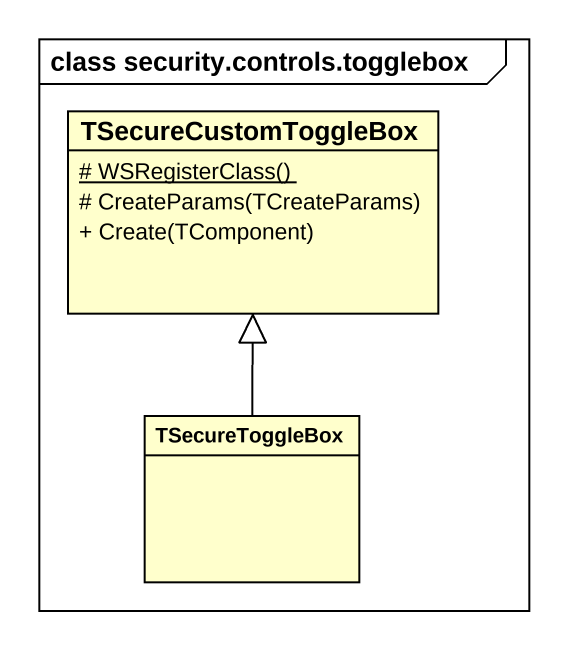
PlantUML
@startuml
mainframe class security.controls.togglebox
hide circle
hide empty members
skinparam classAttributeIconSize 0
class TSecureCustomToggleBox {
  {static} # WSRegisterClass()
  # CreateParams(TCreateParams)
  + Create(TComponent)
}
class TSecureToggleBox
TSecureToggleBox -up-|> TSecureCustomToggleBox
@enduml
